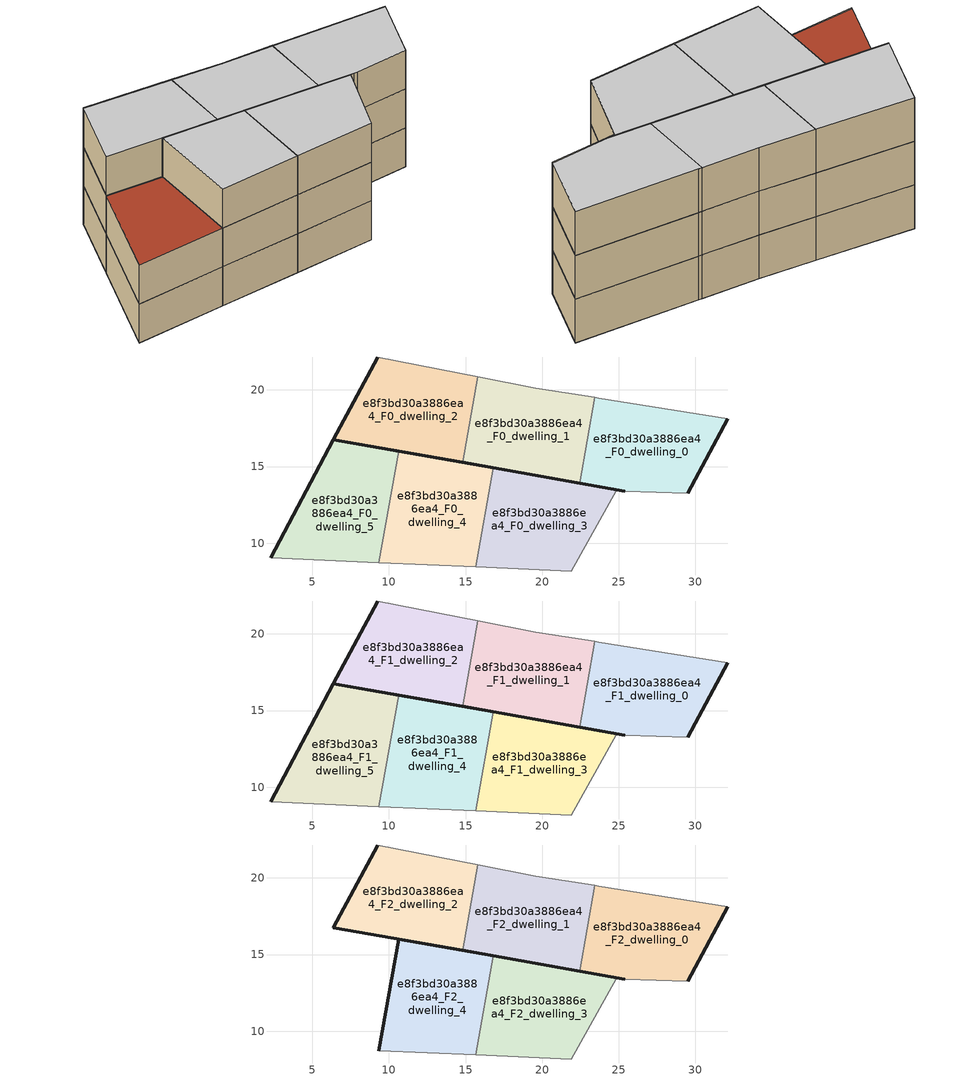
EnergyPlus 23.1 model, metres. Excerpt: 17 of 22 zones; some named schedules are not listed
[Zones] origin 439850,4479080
e8f3bd30a3886ea4_F0_dwelling_0
 floor ground (EU_floor_Construction): 29.51,13.28 32.11,18.13 23.7,19.47 23.43,19.51 22.45,13.92 25.39,13.41 z0
 wall outside (EU_wall_Construction): 25.39,13.41 22.45,13.92 / 32.11,18.13 29.51,13.28 z0:3
 wall adiabatic (EU_wall_Construction): 29.51,13.28 25.39,13.41 / 23.43,19.51 23.7,19.47 32.11,18.13 z0:3
 wall to e8f3bd30a3886ea4_F0_dwelling_1 (EU_wall_Construction): 22.45,13.92 23.43,19.51 z0:3
e8f3bd30a3886ea4_F0_dwelling_1
 floor ground (EU_floor_Construction): 22.45,13.92 23.43,19.51 19.58,20.12 15.79,20.86 14.8,15.27 z0
 wall outside (EU_wall_Construction): 22.45,13.92 14.8,15.27 z0:3
 wall to e8f3bd30a3886ea4_F0_dwelling_2 (EU_wall_Construction): 14.8,15.27 15.79,20.86 z0:3
 wall adiabatic (EU_wall_Construction): 15.79,20.86 19.58,20.12 23.43,19.51 z0:3
e8f3bd30a3886ea4_F0_dwelling_2
 floor ground (EU_floor_Construction): 14.8,15.27 15.79,20.86 9.26,22.15 6.38,16.75 z0
 wall outside (EU_wall_Construction): 14.8,15.27 6.38,16.75 9.26,22.15 z0:3
 wall adiabatic (EU_wall_Construction): 9.26,22.15 15.79,20.86 z0:3
e8f3bd30a3886ea4_F0_dwelling_3
 floor ground (EU_floor_Construction): 21.91,8.18 24.83,13.42 25.39,13.41 16.82,14.91 15.68,8.46 z0
 wall outside (EU_wall_Construction): 16.82,14.91 25.39,13.41 z0:3
 wall adiabatic (EU_wall_Construction): 25.39,13.41 24.83,13.42 21.91,8.18 15.68,8.46 z0:3
 wall to e8f3bd30a3886ea4_F0_dwelling_4 (EU_wall_Construction): 15.68,8.46 16.82,14.91 z0:3
e8f3bd30a3886ea4_F0_dwelling_4
 floor ground (EU_floor_Construction): 15.68,8.46 16.82,14.91 10.63,16 9.35,8.73 z0
 wall outside (EU_wall_Construction): 10.63,16 16.82,14.91 z0:3
 wall adiabatic (EU_wall_Construction): 15.68,8.46 9.35,8.73 z0:3
 wall to e8f3bd30a3886ea4_F0_dwelling_5 (EU_wall_Construction): 9.35,8.73 10.63,16 z0:3
e8f3bd30a3886ea4_F0_dwelling_5
 floor ground (EU_floor_Construction): 9.35,8.73 10.63,16 6.38,16.75 2.29,9.04 z0
 wall outside (EU_wall_Construction): 2.29,9.04 6.38,16.75 10.63,16 z0:3
 wall adiabatic (EU_wall_Construction): 9.35,8.73 2.29,9.04 z0:3
e8f3bd30a3886ea4_F1_dwelling_0
 floor to e8f3bd30a3886ea4_F0_dwelling_0 (EU_floor_Construction): 29.51,13.28 32.11,18.13 23.7,19.47 23.43,19.51 22.45,13.92 25.39,13.41 z3
 wall outside (EU_wall_Construction): 25.39,13.41 22.45,13.92 / 32.11,18.13 29.51,13.28 z3:6
 wall adiabatic (EU_wall_Construction): 29.51,13.28 25.39,13.41 / 23.43,19.51 23.7,19.47 32.11,18.13 z3:6
 wall to e8f3bd30a3886ea4_F1_dwelling_1 (EU_wall_Construction): 22.45,13.92 23.43,19.51 z3:6
e8f3bd30a3886ea4_F1_dwelling_1
 floor to e8f3bd30a3886ea4_F0_dwelling_1 (EU_floor_Construction): 22.45,13.92 23.43,19.51 19.58,20.12 15.79,20.86 14.8,15.27 z3
 wall outside (EU_wall_Construction): 22.45,13.92 14.8,15.27 z3:6
 wall to e8f3bd30a3886ea4_F1_dwelling_2 (EU_wall_Construction): 14.8,15.27 15.79,20.86 z3:6
 wall adiabatic (EU_wall_Construction): 15.79,20.86 19.58,20.12 23.43,19.51 z3:6
e8f3bd30a3886ea4_F1_dwelling_2
 floor to e8f3bd30a3886ea4_F0_dwelling_2 (EU_floor_Construction): 14.8,15.27 15.79,20.86 9.26,22.15 6.38,16.75 z3
 wall outside (EU_wall_Construction): 14.8,15.27 6.38,16.75 9.26,22.15 z3:6
 wall adiabatic (EU_wall_Construction): 9.26,22.15 15.79,20.86 z3:6
e8f3bd30a3886ea4_F1_dwelling_3
 floor to e8f3bd30a3886ea4_F0_dwelling_3 (EU_floor_Construction): 21.91,8.18 24.83,13.42 25.39,13.41 16.82,14.91 15.68,8.46 z3
 wall outside (EU_wall_Construction): 16.82,14.91 25.39,13.41 z3:6
 wall adiabatic (EU_wall_Construction): 25.39,13.41 24.83,13.42 21.91,8.18 15.68,8.46 z3:6
 wall to e8f3bd30a3886ea4_F1_dwelling_4 (EU_wall_Construction): 15.68,8.46 16.82,14.91 z3:6
e8f3bd30a3886ea4_F1_dwelling_4
 floor to e8f3bd30a3886ea4_F0_dwelling_4 (EU_floor_Construction): 15.68,8.46 16.82,14.91 10.63,16 9.35,8.73 z3
 wall outside (EU_wall_Construction): 10.63,16 16.82,14.91 z3:6
 wall adiabatic (EU_wall_Construction): 15.68,8.46 9.35,8.73 z3:6
 wall to e8f3bd30a3886ea4_F1_dwelling_5 (EU_wall_Construction): 9.35,8.73 10.63,16 z3:6
e8f3bd30a3886ea4_F1_dwelling_5
 floor to e8f3bd30a3886ea4_F0_dwelling_5 (EU_floor_Construction): 9.35,8.73 10.63,16 6.38,16.75 2.29,9.04 z3
 wall outside (EU_wall_Construction): 2.29,9.04 6.38,16.75 10.63,16 z3:6
 wall adiabatic (EU_wall_Construction): 9.35,8.73 2.29,9.04 z3:6
 roof outside (EU_roof_Construction): 10.63,16 9.35,8.73 2.29,9.04 6.38,16.75 z6
e8f3bd30a3886ea4_F2_dwelling_0
 floor to e8f3bd30a3886ea4_F1_dwelling_0 (EU_floor_Construction): 29.51,13.28 32.11,18.13 23.7,19.47 23.43,19.51 22.45,13.92 25.39,13.41 z6
 wall outside (EU_wall_Construction): 25.39,13.41 22.45,13.92 / 32.11,18.13 29.51,13.28 z6:9
 wall adiabatic (EU_wall_Construction): 29.51,13.28 25.39,13.41 / 23.43,19.51 23.7,19.47 32.11,18.13 z6:9
 wall to e8f3bd30a3886ea4_F2_dwelling_1 (EU_wall_Construction): 22.45,13.92 23.43,19.51 z6:9
 ceiling to e8f3bd30a3886ea4_F3_dwelling_0 (EU_floor_Construction): 32.11,18.13 29.51,13.28 25.39,13.41 22.45,13.92 23.43,19.51 23.7,19.47 z9
e8f3bd30a3886ea4_F2_dwelling_1
 floor to e8f3bd30a3886ea4_F1_dwelling_1 (EU_floor_Construction): 22.45,13.92 23.43,19.51 19.58,20.12 15.79,20.86 14.8,15.27 z6
 wall outside (EU_wall_Construction): 22.45,13.92 14.8,15.27 z6:9
 wall to e8f3bd30a3886ea4_F2_dwelling_2 (EU_wall_Construction): 14.8,15.27 15.79,20.86 z6:9
 wall adiabatic (EU_wall_Construction): 15.79,20.86 19.58,20.12 23.43,19.51 z6:9
 ceiling to e8f3bd30a3886ea4_F3_dwelling_1 (EU_floor_Construction): 23.43,19.51 22.45,13.92 14.8,15.27 15.79,20.86 19.58,20.12 z9
e8f3bd30a3886ea4_F2_dwelling_2
 floor to e8f3bd30a3886ea4_F1_dwelling_2 (EU_floor_Construction): 14.8,15.27 15.79,20.86 9.26,22.15 6.38,16.75 z6
 wall outside (EU_wall_Construction): 14.8,15.27 6.38,16.75 9.26,22.15 z6:9
 wall adiabatic (EU_wall_Construction): 9.26,22.15 15.79,20.86 z6:9
 ceiling to e8f3bd30a3886ea4_F3_dwelling_2 (EU_floor_Construction): 15.79,20.86 14.8,15.27 6.38,16.75 9.26,22.15 z9
e8f3bd30a3886ea4_F2_dwelling_3
 floor to e8f3bd30a3886ea4_F1_dwelling_3 (EU_floor_Construction): 21.91,8.18 24.83,13.42 25.39,13.41 16.82,14.91 15.68,8.46 z6
 wall outside (EU_wall_Construction): 16.82,14.91 25.39,13.41 z6:9
 wall adiabatic (EU_wall_Construction): 25.39,13.41 24.83,13.42 21.91,8.18 15.68,8.46 z6:9
 wall to e8f3bd30a3886ea4_F2_dwelling_4 (EU_wall_Construction): 15.68,8.46 16.82,14.91 z6:9
 ceiling to e8f3bd30a3886ea4_F3_dwelling_3 (EU_floor_Construction): 25.39,13.41 24.83,13.42 21.91,8.18 15.68,8.46 16.82,14.91 z9
e8f3bd30a3886ea4_F2_dwelling_4
 floor to e8f3bd30a3886ea4_F1_dwelling_4 (EU_floor_Construction): 15.68,8.46 16.82,14.91 10.63,16 9.35,8.73 z6
 wall outside (EU_wall_Construction): 9.35,8.73 10.63,16 16.82,14.91 z6:9
 wall adiabatic (EU_wall_Construction): 15.68,8.46 9.35,8.73 z6:9
 ceiling to e8f3bd30a3886ea4_F3_dwelling_4 (EU_floor_Construction): 16.82,14.91 15.68,8.46 9.35,8.73 10.63,16 z9
[Building]
EU S2 Campaign: North Axis=0; Terrain=City; Solar Distribution=FullExterior
[Site:Location]
Madrid: Latitude=40.5; Longitude=-3.5; Time Zone=1; Elevation=609
[SizingPeriod:WeatherFileDays]
AnnualSizingPeriod: Begin Month=1; Begin Day of Month=1; End Month=12; End Day of Month=31; Day of Week for Start Day=Monday; Use Weather File Daylight Saving Period=No; Use Weather File Rain and Snow Indicators=No
[MATERIAL]
EU_InternalMass_Material: Roughness=MediumRough; Thickness=0.1; Conductivity=1; Density=1800; Specific Heat=900; Thermal Absorptance=0.9; Solar Absorptance=0.7; Visible Absorptance=0.7
[MATERIAL:NOMASS] Roughness=MediumRough; Thermal Absorptance=0.9; Solar Absorptance=0.7; Visible Absorptance=0.7
Name | Thermal Resistance
EU_wall_NoMass; EU_roof_NoMass | 2.16768
EU_floor_NoMass | 1.14339
[CONSTRUCTION]
EU_wall_Construction: EU_wall_NoMass
EU_roof_Construction: EU_roof_NoMass
EU_floor_Construction: EU_floor_NoMass
EU_InternalMass_Construction: EU_InternalMass_Material
[ZONE] Type=1; Multiplier=1; Ceiling Height=autocalculate; Floor Area=autocalculate; Part of Total Floor Area=Yes
Name | Volume
e8f3bd30a3886ea4_F0_dwelling_0; e8f3bd30a3886ea4_F1_dwelling_0; e8f3bd30a3886ea4_F2_dwelling_0 | 131.347
e8f3bd30a3886ea4_F0_dwelling_1; e8f3bd30a3886ea4_F1_dwelling_1; e8f3bd30a3886ea4_F2_dwelling_1 | 131.357
e8f3bd30a3886ea4_F0_dwelling_2; e8f3bd30a3886ea4_F1_dwelling_2; e8f3bd30a3886ea4_F2_dwelling_2 | 131.334
e8f3bd30a3886ea4_F0_dwelling_3; e8f3bd30a3886ea4_F1_dwelling_3; e8f3bd30a3886ea4_F2_dwelling_3 | 131.34
e8f3bd30a3886ea4_F0_dwelling_4; e8f3bd30a3886ea4_F1_dwelling_4; e8f3bd30a3886ea4_F2_dwelling_4 | 131.312
e8f3bd30a3886ea4_F0_dwelling_5; e8f3bd30a3886ea4_F1_dwelling_5 | 131.326
[INTERNALMASS] Construction=EU_InternalMass_Construction
Name | Zone or ZoneList | Surface Area
e8f3bd30a3886ea4_F0_dwelling_0_EU_InternalMass | e8f3bd30a3886ea4_F0_dwelling_0 | 43.7824
e8f3bd30a3886ea4_F0_dwelling_1_EU_InternalMass | e8f3bd30a3886ea4_F0_dwelling_1 | 43.7857
e8f3bd30a3886ea4_F0_dwelling_2_EU_InternalMass | e8f3bd30a3886ea4_F0_dwelling_2 | 43.7782
e8f3bd30a3886ea4_F0_dwelling_3_EU_InternalMass | e8f3bd30a3886ea4_F0_dwelling_3 | 43.7802
e8f3bd30a3886ea4_F0_dwelling_4_EU_InternalMass | e8f3bd30a3886ea4_F0_dwelling_4 | 43.7706
e8f3bd30a3886ea4_F0_dwelling_5_EU_InternalMass | e8f3bd30a3886ea4_F0_dwelling_5 | 43.7761
e8f3bd30a3886ea4_F1_dwelling_0_EU_InternalMass | e8f3bd30a3886ea4_F1_dwelling_0 | 43.7824
e8f3bd30a3886ea4_F1_dwelling_1_EU_InternalMass | e8f3bd30a3886ea4_F1_dwelling_1 | 43.7857
e8f3bd30a3886ea4_F1_dwelling_2_EU_InternalMass | e8f3bd30a3886ea4_F1_dwelling_2 | 43.7782
e8f3bd30a3886ea4_F1_dwelling_3_EU_InternalMass | e8f3bd30a3886ea4_F1_dwelling_3 | 43.7802
e8f3bd30a3886ea4_F1_dwelling_4_EU_InternalMass | e8f3bd30a3886ea4_F1_dwelling_4 | 43.7706
e8f3bd30a3886ea4_F1_dwelling_5_EU_InternalMass | e8f3bd30a3886ea4_F1_dwelling_5 | 43.7761
e8f3bd30a3886ea4_F2_dwelling_0_EU_InternalMass | e8f3bd30a3886ea4_F2_dwelling_0 | 52.5374
e8f3bd30a3886ea4_F2_dwelling_1_EU_InternalMass | e8f3bd30a3886ea4_F2_dwelling_1 | 52.5394
e8f3bd30a3886ea4_F2_dwelling_2_EU_InternalMass | e8f3bd30a3886ea4_F2_dwelling_2 | 52.5344
e8f3bd30a3886ea4_F2_dwelling_3_EU_InternalMass | e8f3bd30a3886ea4_F2_dwelling_3 | 52.5281
e8f3bd30a3886ea4_F2_dwelling_4_EU_InternalMass | e8f3bd30a3886ea4_F2_dwelling_4 | 52.5358
[OTHEREQUIPMENT] Fuel Type=Electricity; Design Level Calculation Method=Watts/Area; Power per Zone Floor Area=1; Fraction Latent=0; Fraction Radiant=0; Fraction Lost=0; Carbon Dioxide Generation Rate=0; EndUse Subcategory=EU_Step8_InternalGains
Name | Zone or ZoneList or Space or SpaceList | Schedule
EU_Step8_InternalGain_e8f3bd30a3886ea4_F0_dwelling_0_f000 | e8f3bd30a3886ea4_F0_dwelling_0 | EU_Step8_GainSchedule_e8f3bd30a3886ea4_F0_dwelling_0_f000
EU_Step8_InternalGain_e8f3bd30a3886ea4_F0_dwelling_1_f000 | e8f3bd30a3886ea4_F0_dwelling_1 | EU_Step8_GainSchedule_e8f3bd30a3886ea4_F0_dwelling_1_f000
EU_Step8_InternalGain_e8f3bd30a3886ea4_F0_dwelling_2_f000 | e8f3bd30a3886ea4_F0_dwelling_2 | EU_Step8_GainSchedule_e8f3bd30a3886ea4_F0_dwelling_2_f000
EU_Step8_InternalGain_e8f3bd30a3886ea4_F0_dwelling_3_f000 | e8f3bd30a3886ea4_F0_dwelling_3 | EU_Step8_GainSchedule_e8f3bd30a3886ea4_F0_dwelling_3_f000
EU_Step8_InternalGain_e8f3bd30a3886ea4_F0_dwelling_4_f000 | e8f3bd30a3886ea4_F0_dwelling_4 | EU_Step8_GainSchedule_e8f3bd30a3886ea4_F0_dwelling_4_f000
EU_Step8_InternalGain_e8f3bd30a3886ea4_F0_dwelling_5_f000 | e8f3bd30a3886ea4_F0_dwelling_5 | EU_Step8_GainSchedule_e8f3bd30a3886ea4_F0_dwelling_5_f000
EU_Step8_InternalGain_e8f3bd30a3886ea4_F1_dwelling_0_f000 | e8f3bd30a3886ea4_F1_dwelling_0 | EU_Step8_GainSchedule_e8f3bd30a3886ea4_F1_dwelling_0_f000
EU_Step8_InternalGain_e8f3bd30a3886ea4_F1_dwelling_1_f000 | e8f3bd30a3886ea4_F1_dwelling_1 | EU_Step8_GainSchedule_e8f3bd30a3886ea4_F1_dwelling_1_f000
EU_Step8_InternalGain_e8f3bd30a3886ea4_F1_dwelling_2_f000 | e8f3bd30a3886ea4_F1_dwelling_2 | EU_Step8_GainSchedule_e8f3bd30a3886ea4_F1_dwelling_2_f000
EU_Step8_InternalGain_e8f3bd30a3886ea4_F1_dwelling_3_f000 | e8f3bd30a3886ea4_F1_dwelling_3 | EU_Step8_GainSchedule_e8f3bd30a3886ea4_F1_dwelling_3_f000
EU_Step8_InternalGain_e8f3bd30a3886ea4_F1_dwelling_4_f000 | e8f3bd30a3886ea4_F1_dwelling_4 | EU_Step8_GainSchedule_e8f3bd30a3886ea4_F1_dwelling_4_f000
EU_Step8_InternalGain_e8f3bd30a3886ea4_F1_dwelling_5_f000 | e8f3bd30a3886ea4_F1_dwelling_5 | EU_Step8_GainSchedule_e8f3bd30a3886ea4_F1_dwelling_5_f000
EU_Step8_InternalGain_e8f3bd30a3886ea4_F2_dwelling_0_f000 | e8f3bd30a3886ea4_F2_dwelling_0 | EU_Step8_GainSchedule_e8f3bd30a3886ea4_F2_dwelling_0_f000
EU_Step8_InternalGain_e8f3bd30a3886ea4_F2_dwelling_1_f000 | e8f3bd30a3886ea4_F2_dwelling_1 | EU_Step8_GainSchedule_e8f3bd30a3886ea4_F2_dwelling_1_f000
EU_Step8_InternalGain_e8f3bd30a3886ea4_F2_dwelling_2_f000 | e8f3bd30a3886ea4_F2_dwelling_2 | EU_Step8_GainSchedule_e8f3bd30a3886ea4_F2_dwelling_2_f000
EU_Step8_InternalGain_e8f3bd30a3886ea4_F2_dwelling_3_f000 | e8f3bd30a3886ea4_F2_dwelling_3 | EU_Step8_GainSchedule_e8f3bd30a3886ea4_F2_dwelling_3_f000
EU_Step8_InternalGain_e8f3bd30a3886ea4_F2_dwelling_4_f000 | e8f3bd30a3886ea4_F2_dwelling_4 | EU_Step8_GainSchedule_e8f3bd30a3886ea4_F2_dwelling_4_f000
[ZONEVENTILATION:DESIGNFLOWRATE] Schedule=EU_AlwaysOn; Design Flow Rate Calculation Method=AirChanges/Hour; Air Changes per Hour=0.480546; Ventilation Type=Natural; Fan Pressure Rise=0; Fan Total Efficiency=1; Constant Term Coefficient=1; Temperature Term Coefficient=0; Velocity Term Coefficient=0; Velocity Squared Term Coefficient=0; Minimum Indoor Temperature=-100; Maximum Indoor Temperature=100; Delta Temperature=-100; Minimum Outdoor Temperature=-100; Maximum Outdoor Temperature=100; Maximum Wind Speed=40
Name | Zone or ZoneList or Space or SpaceList
EU_ConstantAir_e8f3bd30a3886ea4_F0_dwelling_0 | e8f3bd30a3886ea4_F0_dwelling_0
EU_ConstantAir_e8f3bd30a3886ea4_F0_dwelling_1 | e8f3bd30a3886ea4_F0_dwelling_1
EU_ConstantAir_e8f3bd30a3886ea4_F0_dwelling_2 | e8f3bd30a3886ea4_F0_dwelling_2
EU_ConstantAir_e8f3bd30a3886ea4_F0_dwelling_3 | e8f3bd30a3886ea4_F0_dwelling_3
EU_ConstantAir_e8f3bd30a3886ea4_F0_dwelling_4 | e8f3bd30a3886ea4_F0_dwelling_4
EU_ConstantAir_e8f3bd30a3886ea4_F0_dwelling_5 | e8f3bd30a3886ea4_F0_dwelling_5
EU_ConstantAir_e8f3bd30a3886ea4_F1_dwelling_0 | e8f3bd30a3886ea4_F1_dwelling_0
EU_ConstantAir_e8f3bd30a3886ea4_F1_dwelling_1 | e8f3bd30a3886ea4_F1_dwelling_1
EU_ConstantAir_e8f3bd30a3886ea4_F1_dwelling_2 | e8f3bd30a3886ea4_F1_dwelling_2
EU_ConstantAir_e8f3bd30a3886ea4_F1_dwelling_3 | e8f3bd30a3886ea4_F1_dwelling_3
EU_ConstantAir_e8f3bd30a3886ea4_F1_dwelling_4 | e8f3bd30a3886ea4_F1_dwelling_4
EU_ConstantAir_e8f3bd30a3886ea4_F1_dwelling_5 | e8f3bd30a3886ea4_F1_dwelling_5
EU_ConstantAir_e8f3bd30a3886ea4_F2_dwelling_0 | e8f3bd30a3886ea4_F2_dwelling_0
EU_ConstantAir_e8f3bd30a3886ea4_F2_dwelling_1 | e8f3bd30a3886ea4_F2_dwelling_1
EU_ConstantAir_e8f3bd30a3886ea4_F2_dwelling_2 | e8f3bd30a3886ea4_F2_dwelling_2
EU_ConstantAir_e8f3bd30a3886ea4_F2_dwelling_3 | e8f3bd30a3886ea4_F2_dwelling_3
EU_ConstantAir_e8f3bd30a3886ea4_F2_dwelling_4 | e8f3bd30a3886ea4_F2_dwelling_4
[HVACTEMPLATE:THERMOSTAT] Constant Heating Setpoint=20; Constant Cooling Setpoint=50
EU_HeatOnly_e8f3bd30a3886ea4_F0_dwelling_0; EU_HeatOnly_e8f3bd30a3886ea4_F0_dwelling_1; EU_HeatOnly_e8f3bd30a3886ea4_F0_dwelling_2; EU_HeatOnly_e8f3bd30a3886ea4_F0_dwelling_3; EU_HeatOnly_e8f3bd30a3886ea4_F0_dwelling_4; EU_HeatOnly_e8f3bd30a3886ea4_F0_dwelling_5; EU_HeatOnly_e8f3bd30a3886ea4_F1_dwelling_0; EU_HeatOnly_e8f3bd30a3886ea4_F1_dwelling_1; EU_HeatOnly_e8f3bd30a3886ea4_F1_dwelling_2; EU_HeatOnly_e8f3bd30a3886ea4_F1_dwelling_3; EU_HeatOnly_e8f3bd30a3886ea4_F1_dwelling_4; EU_HeatOnly_e8f3bd30a3886ea4_F1_dwelling_5; EU_HeatOnly_e8f3bd30a3886ea4_F2_dwelling_0; EU_HeatOnly_e8f3bd30a3886ea4_F2_dwelling_1; EU_HeatOnly_e8f3bd30a3886ea4_F2_dwelling_2; EU_HeatOnly_e8f3bd30a3886ea4_F2_dwelling_3; EU_HeatOnly_e8f3bd30a3886ea4_F2_dwelling_4; EU_HeatOnly_e8f3bd30a3886ea4_F3_dwelling_0; EU_HeatOnly_e8f3bd30a3886ea4_F3_dwelling_1; EU_HeatOnly_e8f3bd30a3886ea4_F3_dwelling_2; EU_HeatOnly_e8f3bd30a3886ea4_F3_dwelling_3; EU_HeatOnly_e8f3bd30a3886ea4_F3_dwelling_4
[HVACTEMPLATE:ZONE:IDEALLOADSAIRSYSTEM] System Availability Schedule=EU_AlwaysOn; Maximum Heating Supply Air Temperature=50; Minimum Cooling Supply Air Temperature=13; Maximum Heating Supply Air Humidity Ratio=0.0156; Minimum Cooling Supply Air Humidity Ratio=0.0077; Heating Limit=NoLimit; Cooling Limit=NoLimit; Heating Availability Schedule=EU_AlwaysOn; Cooling Availability Schedule=EU_CoolingOff; Dehumidification Control Type=ConstantSensibleHeatRatio; Cooling Sensible Heat Ratio=0.7; Dehumidification Setpoint=60; Humidification Control Type=None; Humidification Setpoint=30; Outdoor Air Method=None; Outdoor Air Flow Rate per Person=0.00944; Outdoor Air Flow Rate per Zone Floor Area=0; Outdoor Air Flow Rate per Zone=0; Demand Controlled Ventilation Type=None; Outdoor Air Economizer Type=NoEconomizer; Heat Recovery Type=None; Sensible Heat Recovery Effectiveness=0.7; Latent Heat Recovery Effectiveness=0.65
Name | Template Thermostat
e8f3bd30a3886ea4_F0_dwelling_0 | EU_HeatOnly_e8f3bd30a3886ea4_F0_dwelling_0
e8f3bd30a3886ea4_F0_dwelling_1 | EU_HeatOnly_e8f3bd30a3886ea4_F0_dwelling_1
e8f3bd30a3886ea4_F0_dwelling_2 | EU_HeatOnly_e8f3bd30a3886ea4_F0_dwelling_2
e8f3bd30a3886ea4_F0_dwelling_3 | EU_HeatOnly_e8f3bd30a3886ea4_F0_dwelling_3
e8f3bd30a3886ea4_F0_dwelling_4 | EU_HeatOnly_e8f3bd30a3886ea4_F0_dwelling_4
e8f3bd30a3886ea4_F0_dwelling_5 | EU_HeatOnly_e8f3bd30a3886ea4_F0_dwelling_5
e8f3bd30a3886ea4_F1_dwelling_0 | EU_HeatOnly_e8f3bd30a3886ea4_F1_dwelling_0
e8f3bd30a3886ea4_F1_dwelling_1 | EU_HeatOnly_e8f3bd30a3886ea4_F1_dwelling_1
e8f3bd30a3886ea4_F1_dwelling_2 | EU_HeatOnly_e8f3bd30a3886ea4_F1_dwelling_2
e8f3bd30a3886ea4_F1_dwelling_3 | EU_HeatOnly_e8f3bd30a3886ea4_F1_dwelling_3
e8f3bd30a3886ea4_F1_dwelling_4 | EU_HeatOnly_e8f3bd30a3886ea4_F1_dwelling_4
e8f3bd30a3886ea4_F1_dwelling_5 | EU_HeatOnly_e8f3bd30a3886ea4_F1_dwelling_5
e8f3bd30a3886ea4_F2_dwelling_0 | EU_HeatOnly_e8f3bd30a3886ea4_F2_dwelling_0
